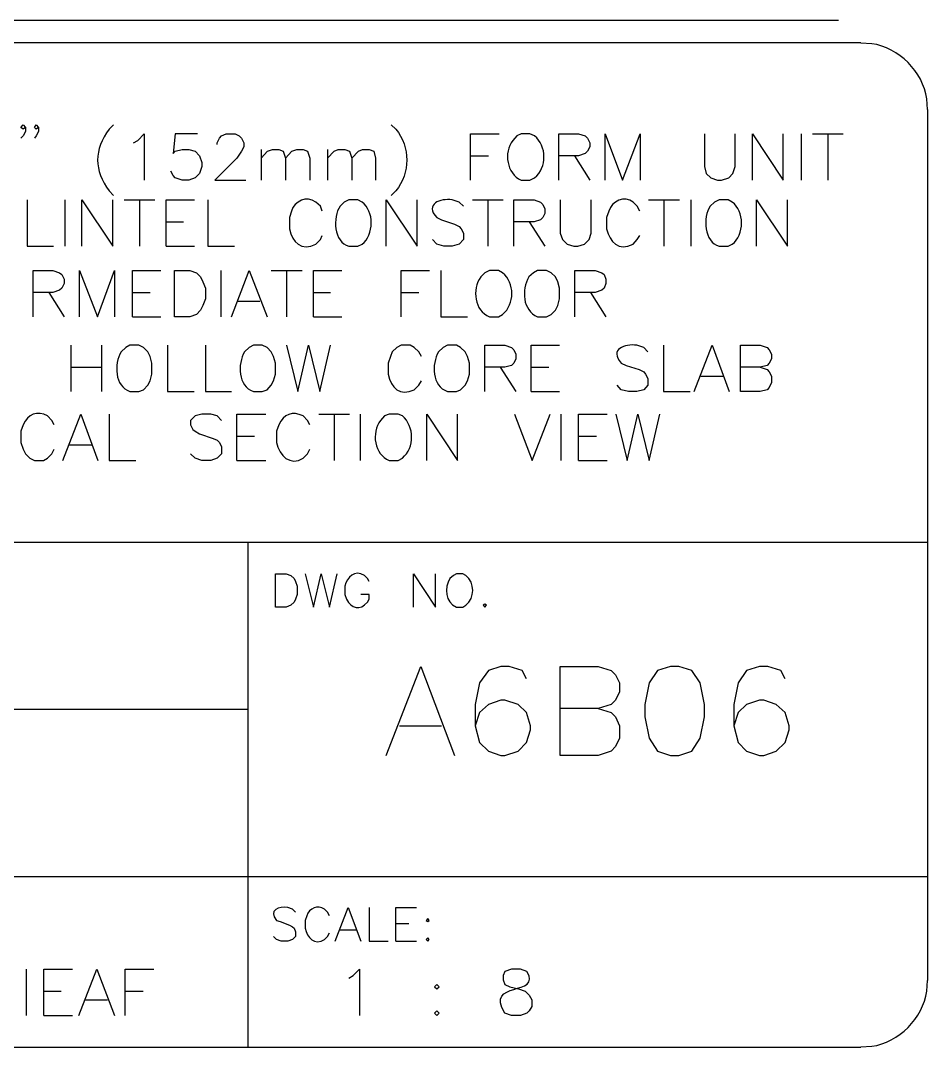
# Model space of a CAD drawing. Header units: millimetres. Extents: x 14 to 201, y 16 to 268.
# Drawn here: x 168.94 to 201.3, y 15.62 to 52.24 of the extents above; entities that cross this region are included whole.
import ezdxf

# ---------------------------------------------------------------- set-up
doc = ezdxf.new("R2010")
doc.units = ezdxf.units.MM
doc.layers.get('0').update_dxf_attribs({"linetype": 'CONTINUOUS'})

msp = doc.modelspace()

# ---------------------------------------------------------------- linework, layer by layer
at = {"color": 0}
for p, q in [((198.121, 52.2386), (17.0174, 52.2386)), ((155.195, 51.4558), (198.924, 51.4558)), ((199.306, 51.4131), (198.924, 51.4354)), ((201.296, 49.0636), (201.273, 49.4453)), ((201.296, 49.0636), (201.296, 18.0123)), ((168.953, 48.4297), (169.037, 48.514)), ((169.037, 48.3665), (168.953, 48.4297)), ((169.037, 48.514), (169.121, 48.4297)), ((169.121, 48.4297), (169.037, 48.3665)), ((169.121, 48.4297), (169.121, 48.2808)), ((169.44, 48.4297), (169.503, 48.514)), ((169.503, 48.3665), (169.44, 48.4297)), ((169.503, 48.514), (169.587, 48.4297)), ((169.587, 48.4297), (169.503, 48.3665)), ((169.587, 48.4297), (169.587, 48.2808)), ((172.255, 48.514), (172.106, 48.3665)), ((182.16, 48.514), (182.33, 48.3665)), ((169.037, 48.1334), (168.953, 48.048)), ((169.121, 48.2808), (169.037, 48.1334)), ((169.503, 48.1334), (169.44, 48.048)), ((169.587, 48.2808), (169.503, 48.1334)), ((173.121, 47.964), (173.354, 48.1969)), ((173.354, 48.1969), (173.354, 46.5459)), ((174.456, 48.1969), (174.392, 47.4984)), ((175.26, 48.1969), (174.456, 48.1969)), ((175.959, 47.8786), (176.043, 48.048)), ((176.043, 48.048), (176.106, 48.1334)), ((176.106, 48.1334), (176.276, 48.1969)), ((176.276, 48.1969), (176.593, 48.1969)), ((176.593, 48.1969), (176.742, 48.1334)), ((176.742, 48.1334), (176.826, 48.048)), ((176.826, 48.048), (176.911, 47.8786)), ((184.996, 46.5459), (184.996, 48.1969)), ((184.996, 48.1969), (186.013, 48.1969)), ((186.647, 48.1334), (186.499, 47.964)), ((186.796, 48.1969), (186.647, 48.1334)), ((187.113, 48.1969), (186.796, 48.1969)), ((187.282, 48.1334), (187.113, 48.1969)), ((188.151, 46.5459), (188.151, 48.1969)), ((188.151, 48.1969), (188.849, 48.1969)), ((188.849, 48.1969), (189.082, 48.1334)), ((189.082, 48.1334), (189.166, 48.048)), ((189.166, 48.048), (189.252, 47.8786)), ((189.802, 46.5459), (189.802, 48.1969)), ((189.802, 48.1969), (190.416, 46.5459)), ((190.416, 46.5459), (191.05, 48.1969)), ((191.05, 48.1969), (191.05, 46.5459)), ((193.336, 48.1969), (193.336, 47.0323)), ((194.437, 47.0323), (194.437, 48.1969)), ((195.05, 46.5459), (195.05, 48.1969)), ((195.05, 48.1969), (196.152, 46.5459)), ((196.152, 46.5459), (196.152, 48.1969)), ((196.787, 48.1969), (196.787, 46.5459)), ((197.189, 48.1969), (198.289, 48.1969)), ((197.739, 48.1969), (197.739, 46.5459)), ((172.974, 47.8786), (173.121, 47.964)), ((174.456, 47.5823), (174.709, 47.6458)), ((174.709, 47.6458), (174.942, 47.6458)), ((174.942, 47.6458), (175.175, 47.5823)), ((175.959, 47.8151), (175.959, 47.8786)), ((176.911, 47.7312), (176.826, 47.5823)), ((176.911, 47.8786), (176.911, 47.7312)), ((177.524, 47.6458), (177.524, 46.5459)), ((177.757, 47.5823), (177.927, 47.6458)), ((177.927, 47.6458), (178.16, 47.6458)), ((178.16, 47.6458), (178.308, 47.5823)), ((178.625, 47.5823), (178.795, 47.6458)), ((178.795, 47.6458), (179.028, 47.6458)), ((179.028, 47.6458), (179.175, 47.5823)), ((179.896, 47.6458), (179.896, 46.5459)), ((180.129, 47.5823), (180.276, 47.6458)), ((180.276, 47.6458), (180.509, 47.6458)), ((180.509, 47.6458), (180.679, 47.5823)), ((180.996, 47.5823), (181.144, 47.6458)), ((181.144, 47.6458), (181.378, 47.6458)), ((181.378, 47.6458), (181.547, 47.5823)), ((189.252, 47.7312), (189.166, 47.5823)), ((189.252, 47.8786), (189.252, 47.7312)), ((174.392, 47.4984), (174.456, 47.5823)), ((175.175, 47.5823), (175.324, 47.4126)), ((175.324, 47.4126), (175.408, 47.1798)), ((176.658, 47.3287), (175.873, 46.5459)), ((176.826, 47.5823), (176.658, 47.3287)), ((177.524, 47.3287), (177.757, 47.5823)), ((178.308, 47.5823), (178.393, 47.3287)), ((178.393, 47.3287), (178.625, 47.5823)), ((178.393, 47.3287), (178.393, 46.5459)), ((179.175, 47.5823), (179.261, 47.3287)), ((179.261, 47.3287), (179.261, 46.5459)), ((179.896, 47.3287), (180.129, 47.5823)), ((180.679, 47.5823), (180.763, 47.3287)), ((180.763, 47.3287), (180.996, 47.5823)), ((180.763, 47.3287), (180.763, 46.5459)), ((181.547, 47.5823), (181.61, 47.3287)), ((181.61, 47.3287), (181.61, 46.5459)), ((184.996, 47.4126), (185.631, 47.4126)), ((188.849, 47.4126), (188.151, 47.4126)), ((188.7, 47.4126), (189.252, 46.5459)), ((189.082, 47.4984), (188.849, 47.4126)), ((189.166, 47.5823), (189.082, 47.4984)), ((175.408, 47.0323), (175.324, 46.779)), ((175.408, 47.1798), (175.408, 47.0323)), ((193.336, 47.0323), (193.399, 46.779)), ((194.353, 46.779), (194.437, 47.0323)), ((174.392, 46.7155), (174.308, 46.863)), ((174.456, 46.6302), (174.392, 46.7155)), ((174.709, 46.5459), (174.456, 46.6302)), ((174.942, 46.5459), (174.709, 46.5459)), ((175.175, 46.6302), (174.942, 46.5459)), ((175.324, 46.779), (175.175, 46.6302)), ((175.873, 46.5459), (176.975, 46.5459)), ((186.796, 46.5459), (187.113, 46.5459)), ((187.113, 46.5459), (187.282, 46.6302)), ((193.399, 46.779), (193.569, 46.6302)), ((193.569, 46.6302), (193.802, 46.5459)), ((193.802, 46.5459), (193.951, 46.5459)), ((193.951, 46.5459), (194.204, 46.6302)), ((194.204, 46.6302), (194.353, 46.779)), ((172.106, 46.1641), (172.255, 45.9948)), ((182.33, 46.1641), (182.16, 45.9948)), ((169.184, 45.8474), (169.184, 44.1964)), ((170.518, 45.8474), (170.518, 44.1964)), ((171.133, 44.1964), (171.133, 45.8474)), ((171.133, 45.8474), (172.233, 44.1964)), ((172.233, 44.1964), (172.233, 45.8474)), ((172.635, 45.8474), (173.736, 45.8474)), ((173.186, 45.8474), (173.186, 44.1964)), ((174.139, 44.1964), (174.139, 45.8474)), ((174.139, 45.8474), (175.154, 45.8474)), ((175.62, 45.8474), (175.62, 44.1964)), ((180.658, 45.8474), (180.489, 45.762)), ((180.975, 45.8474), (180.658, 45.8474)), ((181.124, 45.762), (180.975, 45.8474)), ((181.991, 44.1964), (181.991, 45.8474)), ((181.991, 45.8474), (183.092, 44.1964)), ((183.092, 44.1964), (183.092, 45.8474)), ((184.595, 45.762), (184.34, 45.8474)), ((185.061, 45.8474), (186.16, 45.8474)), ((185.611, 45.8474), (185.611, 44.1964)), ((186.542, 44.1964), (186.542, 45.8474)), ((186.542, 45.8474), (187.262, 45.8474)), ((187.262, 45.8474), (187.494, 45.762)), ((188.193, 45.8474), (188.193, 44.6624)), ((189.294, 44.6624), (189.294, 45.8474)), ((191.346, 45.8474), (192.447, 45.8474)), ((191.897, 45.8474), (191.897, 44.1964)), ((192.849, 45.8474), (192.849, 44.1964)), ((193.865, 45.8474), (193.696, 45.762)), ((194.183, 45.8474), (193.865, 45.8474)), ((194.331, 45.762), (194.183, 45.8474)), ((195.199, 44.1964), (195.199, 45.8474)), ((195.199, 45.8474), (196.3, 44.1964)), ((196.3, 44.1964), (196.3, 45.8474)), ((178.605, 45.4448), (178.542, 45.212)), ((179.641, 45.6145), (179.471, 45.762)), ((179.704, 45.4448), (179.641, 45.6145)), ((180.489, 45.762), (180.34, 45.6145)), ((184.743, 45.6145), (184.595, 45.762)), ((187.494, 45.762), (187.579, 45.6777)), ((187.579, 45.6777), (187.642, 45.5291)), ((187.642, 45.5291), (187.642, 45.3595)), ((189.928, 45.4448), (189.844, 45.212)), ((190.945, 45.6145), (190.796, 45.762)), ((191.029, 45.4448), (190.945, 45.6145)), ((193.696, 45.762), (193.548, 45.6145)), ((174.139, 45.0631), (174.752, 45.0631)), ((178.542, 45.212), (178.542, 44.8098)), ((183.79, 45.212), (183.96, 45.128)), ((183.96, 45.128), (184.426, 44.9792)), ((187.262, 45.0631), (186.542, 45.0631)), ((187.092, 45.0631), (187.642, 44.1964)), ((187.494, 45.128), (187.262, 45.0631)), ((187.579, 45.212), (187.494, 45.128)), ((187.642, 45.3595), (187.579, 45.212)), ((189.844, 45.212), (189.844, 44.8098)), ((184.426, 44.9792), (184.595, 44.8952)), ((184.595, 44.8952), (184.658, 44.8098)), ((184.658, 44.8098), (184.743, 44.6624)), ((179.471, 44.2599), (179.641, 44.4292)), ((179.641, 44.4292), (179.704, 44.5766)), ((183.79, 44.2599), (183.642, 44.4292)), ((184.743, 44.4292), (184.595, 44.2599)), ((184.743, 44.6624), (184.743, 44.4292)), ((188.193, 44.6624), (188.277, 44.4292)), ((188.277, 44.4292), (188.447, 44.2599)), ((189.061, 44.2599), (189.229, 44.4292)), ((189.229, 44.4292), (189.294, 44.6624)), ((190.796, 44.2599), (190.945, 44.4292)), ((190.945, 44.4292), (191.029, 44.5766)), ((169.184, 44.1964), (170.116, 44.1964)), ((174.139, 44.1964), (175.154, 44.1964)), ((175.62, 44.1964), (176.572, 44.1964)), ((180.658, 44.1964), (180.975, 44.1964)), ((180.975, 44.1964), (181.124, 44.2599)), ((184.044, 44.1964), (183.79, 44.2599)), ((184.34, 44.1964), (184.044, 44.1964)), ((184.595, 44.2599), (184.34, 44.1964)), ((188.447, 44.2599), (188.68, 44.1964)), ((188.68, 44.1964), (188.829, 44.1964)), ((188.829, 44.1964), (189.061, 44.2599)), ((193.865, 44.1964), (194.183, 44.1964)), ((194.183, 44.1964), (194.331, 44.2599)), ((169.397, 41.6775), (169.397, 43.3282)), ((169.397, 43.3282), (170.095, 43.3282)), ((170.095, 43.3282), (170.328, 43.2428)), ((170.328, 43.2428), (170.412, 43.1793)), ((171.047, 41.6775), (171.047, 43.3282)), ((171.047, 43.3282), (171.683, 41.6775)), ((171.683, 41.6775), (172.296, 43.3282)), ((172.296, 43.3282), (172.296, 41.6775)), ((172.931, 41.6775), (172.931, 43.3282)), ((172.931, 43.3282), (173.948, 43.3282)), ((174.435, 41.6775), (174.435, 43.3282)), ((174.435, 43.3282), (174.985, 43.3282)), ((174.985, 43.3282), (175.218, 43.2428)), ((175.218, 43.2428), (175.367, 43.0953)), ((176.086, 43.3282), (176.086, 41.6775)), ((176.466, 41.6775), (177.101, 43.3282)), ((177.101, 43.3282), (177.737, 41.6775)), ((177.884, 43.3282), (178.985, 43.3282)), ((178.435, 43.3282), (178.435, 41.6775)), ((179.388, 41.6775), (179.388, 43.3282)), ((179.388, 43.3282), (180.403, 43.3282)), ((182.52, 41.6775), (182.52, 43.3282)), ((182.52, 43.3282), (183.537, 43.3282)), ((183.938, 43.3282), (183.938, 41.6775)), ((185.505, 43.2428), (185.357, 43.0953)), ((185.674, 43.3282), (185.505, 43.2428)), ((185.991, 43.3282), (185.674, 43.3282)), ((186.14, 43.2428), (185.991, 43.3282)), ((187.241, 43.2428), (187.071, 43.0953)), ((187.388, 43.3282), (187.241, 43.2428)), ((187.707, 43.3282), (187.388, 43.3282)), ((187.875, 43.2428), (187.707, 43.3282)), ((188.023, 43.0953), (187.875, 43.2428)), ((188.722, 41.6775), (188.722, 43.3282)), ((188.722, 43.3282), (189.442, 43.3282)), ((189.442, 43.3282), (189.674, 43.2428)), ((189.674, 43.2428), (189.758, 43.1793)), ((170.412, 43.1793), (170.498, 43.0114)), ((170.498, 42.8625), (170.412, 42.6932)), ((170.498, 43.0114), (170.498, 42.8625)), ((175.367, 43.0953), (175.45, 42.926)), ((175.45, 42.926), (175.536, 42.6932)), ((188.108, 42.926), (188.023, 43.0953)), ((188.171, 42.6932), (188.108, 42.926)), ((189.758, 43.1793), (189.823, 43.0114)), ((189.823, 42.8625), (189.758, 42.6932)), ((189.823, 43.0114), (189.823, 42.8625)), ((170.095, 42.5457), (169.397, 42.5457)), ((169.946, 42.5457), (170.498, 41.6775)), ((170.328, 42.6297), (170.095, 42.5457)), ((170.412, 42.6932), (170.328, 42.6297)), ((172.931, 42.5457), (173.567, 42.5457)), ((175.536, 42.6932), (175.536, 42.3125)), ((179.388, 42.5457), (180.001, 42.5457)), ((182.52, 42.5457), (183.155, 42.5457)), ((188.171, 42.3125), (188.171, 42.6932)), ((189.442, 42.5457), (188.722, 42.5457)), ((189.272, 42.5457), (189.823, 41.6775)), ((189.674, 42.6297), (189.442, 42.5457)), ((189.758, 42.6932), (189.674, 42.6297)), ((175.536, 42.3125), (175.45, 42.0797)), ((176.699, 42.2271), (177.483, 42.2271)), ((188.108, 42.0797), (188.171, 42.3125)), ((175.218, 41.7615), (174.985, 41.6775)), ((175.367, 41.9104), (175.218, 41.7615)), ((175.45, 42.0797), (175.367, 41.9104)), ((185.991, 41.6775), (186.14, 41.7615)), ((187.707, 41.6775), (187.875, 41.7615)), ((187.875, 41.7615), (188.023, 41.9104)), ((188.023, 41.9104), (188.108, 42.0797)), ((172.931, 41.6775), (173.948, 41.6775)), ((174.985, 41.6775), (174.435, 41.6775)), ((179.388, 41.6775), (180.403, 41.6775)), ((183.938, 41.6775), (184.892, 41.6775)), ((185.674, 41.6775), (185.991, 41.6775)), ((187.388, 41.6775), (187.707, 41.6775)), ((170.731, 40.6619), (170.731, 39.0095)), ((171.832, 40.6619), (171.832, 39.0095)), ((172.847, 40.6619), (172.698, 40.5765)), ((173.164, 40.6619), (172.847, 40.6619)), ((173.334, 40.5765), (173.164, 40.6619)), ((174.18, 40.6619), (174.18, 39.0095)), ((175.536, 40.6619), (175.536, 39.0095)), ((177.25, 40.6619), (177.101, 40.5765)), ((177.567, 40.6619), (177.25, 40.6619)), ((177.737, 40.5765), (177.567, 40.6619)), ((178.435, 40.6619), (178.838, 39.0095)), ((178.838, 39.0095), (179.218, 40.6619)), ((179.218, 40.6619), (179.62, 39.0095)), ((179.62, 39.0095), (180.001, 40.6619)), ((182.52, 40.6619), (182.372, 40.5765)), ((182.838, 40.6619), (182.52, 40.6619)), ((182.985, 40.5765), (182.838, 40.6619)), ((184.171, 40.6619), (184.023, 40.5765)), ((184.489, 40.6619), (184.171, 40.6619)), ((184.636, 40.5765), (184.489, 40.6619)), ((185.505, 39.0095), (185.505, 40.6619)), ((185.505, 40.6619), (186.224, 40.6619)), ((186.224, 40.6619), (186.457, 40.5765)), ((187.156, 39.0095), (187.156, 40.6619)), ((187.156, 40.6619), (188.171, 40.6619)), ((191.178, 40.5765), (190.923, 40.6619)), ((191.875, 40.6619), (191.875, 39.0095)), ((192.977, 39.0095), (193.612, 40.6619)), ((193.612, 40.6619), (194.225, 39.0095)), ((194.627, 39.0095), (194.627, 40.6619)), ((194.627, 40.6619), (195.326, 40.6619)), ((195.326, 40.6619), (195.579, 40.5765)), ((172.698, 40.5765), (172.529, 40.429)), ((173.483, 40.429), (173.334, 40.5765)), ((173.567, 40.2594), (173.483, 40.429)), ((177.101, 40.5765), (176.932, 40.429)), ((177.884, 40.429), (177.737, 40.5765)), ((177.969, 40.2594), (177.884, 40.429)), ((182.203, 40.429), (182.14, 40.2594)), ((182.372, 40.5765), (182.203, 40.429)), ((183.155, 40.429), (182.985, 40.5765)), ((183.241, 40.2594), (183.155, 40.429)), ((184.023, 40.5765), (183.854, 40.429)), ((184.806, 40.429), (184.636, 40.5765)), ((184.892, 40.2594), (184.806, 40.429)), ((186.457, 40.5765), (186.542, 40.4922)), ((186.542, 40.4922), (186.606, 40.3433)), ((186.606, 40.3433), (186.606, 40.174)), ((191.326, 40.429), (191.178, 40.5765)), ((195.579, 40.5765), (195.644, 40.4922)), ((195.644, 40.4922), (195.728, 40.3433)), ((195.728, 40.3433), (195.728, 40.174)), ((173.63, 40.0265), (173.567, 40.2594)), ((173.63, 39.624), (173.63, 40.0265)), ((178.033, 40.0265), (177.969, 40.2594)), ((178.033, 39.624), (178.033, 40.0265)), ((182.14, 40.2594), (182.054, 40.0265)), ((182.054, 40.0265), (182.054, 39.624)), ((184.955, 40.0265), (184.892, 40.2594)), ((184.955, 39.624), (184.955, 40.0265)), ((186.457, 39.9411), (186.224, 39.8776)), ((186.542, 40.0265), (186.457, 39.9411)), ((186.606, 40.174), (186.542, 40.0265)), ((190.373, 40.0265), (190.543, 39.9411)), ((190.543, 39.9411), (191.008, 39.7937)), ((195.579, 39.9411), (195.326, 39.8776)), ((195.644, 40.0265), (195.579, 39.9411)), ((195.728, 40.174), (195.644, 40.0265)), ((170.731, 39.8776), (171.832, 39.8776)), ((173.567, 39.3912), (173.63, 39.624)), ((177.969, 39.3912), (178.033, 39.624)), ((184.892, 39.3912), (184.955, 39.624)), ((186.224, 39.8776), (185.505, 39.8776)), ((186.054, 39.8776), (186.606, 39.0095)), ((187.156, 39.8776), (187.791, 39.8776)), ((191.008, 39.7937), (191.178, 39.7083)), ((191.178, 39.7083), (191.242, 39.624)), ((191.242, 39.624), (191.326, 39.4751)), ((193.209, 39.5609), (193.992, 39.5609)), ((195.326, 39.8776), (194.627, 39.8776)), ((195.326, 39.8776), (195.579, 39.7937)), ((195.579, 39.7937), (195.644, 39.7083)), ((195.644, 39.7083), (195.728, 39.5609)), ((195.728, 39.5609), (195.728, 39.3277)), ((173.334, 39.0744), (173.483, 39.2423)), ((173.483, 39.2423), (173.567, 39.3912)), ((177.737, 39.0744), (177.884, 39.2423)), ((177.884, 39.2423), (177.969, 39.3912)), ((182.985, 39.0744), (183.155, 39.2423)), ((183.155, 39.2423), (183.241, 39.3912)), ((184.636, 39.0744), (184.806, 39.2423)), ((184.806, 39.2423), (184.892, 39.3912)), ((190.373, 39.0744), (190.224, 39.2423)), ((191.326, 39.2423), (191.178, 39.0744)), ((191.326, 39.4751), (191.326, 39.2423)), ((195.728, 39.3277), (195.644, 39.1583)), ((172.847, 39.0095), (173.164, 39.0095)), ((173.164, 39.0095), (173.334, 39.0744)), ((174.18, 39.0095), (175.133, 39.0095)), ((175.536, 39.0095), (176.466, 39.0095)), ((177.25, 39.0095), (177.567, 39.0095)), ((177.567, 39.0095), (177.737, 39.0744)), ((184.171, 39.0095), (184.489, 39.0095)), ((184.489, 39.0095), (184.636, 39.0744)), ((187.156, 39.0095), (188.171, 39.0095)), ((190.627, 39.0095), (190.373, 39.0744)), ((190.923, 39.0095), (190.627, 39.0095)), ((191.178, 39.0744), (190.923, 39.0095)), ((191.875, 39.0095), (192.829, 39.0095)), ((195.326, 39.0095), (194.627, 39.0095)), ((195.579, 39.0744), (195.326, 39.0095)), ((195.644, 39.1583), (195.579, 39.0744)), ((170.053, 37.9734), (169.905, 38.1427)), ((170.455, 36.5552), (171.09, 38.2062)), ((171.09, 38.2062), (171.704, 36.5552)), ((172.106, 38.2062), (172.106, 36.5552)), ((175.175, 38.1427), (175.007, 37.9734)), ((175.408, 38.2062), (175.175, 38.1427)), ((175.726, 38.2062), (175.408, 38.2062)), ((175.959, 38.1427), (175.726, 38.2062)), ((176.106, 37.9734), (175.959, 38.1427)), ((176.658, 36.5552), (176.658, 38.2062)), ((176.658, 38.2062), (177.694, 38.2062)), ((179.175, 37.9734), (179.028, 38.1427)), ((179.578, 38.2062), (180.679, 38.2062)), ((180.129, 38.2062), (180.129, 36.5552)), ((181.059, 38.2062), (181.059, 36.5552)), ((181.927, 38.1427), (181.78, 37.9734)), ((182.097, 38.2062), (181.927, 38.1427)), ((182.415, 38.2062), (182.097, 38.2062)), ((182.563, 38.1427), (182.415, 38.2062)), ((183.431, 36.5552), (183.431, 38.2062)), ((183.431, 38.2062), (184.532, 36.5552)), ((184.532, 36.5552), (184.532, 38.2062)), ((186.563, 38.2062), (187.198, 36.5552)), ((187.198, 36.5552), (187.833, 38.2062)), ((188.214, 38.2062), (188.214, 36.5552)), ((188.849, 36.5552), (188.849, 38.2062)), ((188.849, 38.2062), (189.865, 38.2062)), ((190.183, 38.2062), (190.584, 36.5552)), ((190.584, 36.5552), (190.966, 38.2062)), ((190.966, 38.2062), (191.368, 36.5552)), ((191.368, 36.5552), (191.748, 38.2062)), ((169.037, 37.8245), (168.953, 37.5916)), ((170.138, 37.8245), (170.053, 37.9734)), ((175.007, 37.9734), (175.007, 37.8245)), ((175.007, 37.8245), (175.091, 37.6548)), ((178.16, 37.8245), (178.076, 37.5916)), ((179.261, 37.8245), (179.175, 37.9734)), ((168.953, 37.5916), (168.953, 37.1905)), ((175.091, 37.6548), (175.175, 37.5916)), ((175.175, 37.5916), (175.324, 37.5073)), ((175.324, 37.5073), (175.81, 37.338)), ((176.658, 37.422), (177.292, 37.422)), ((178.076, 37.5916), (178.076, 37.1905)), ((188.849, 37.422), (189.484, 37.422)), ((168.953, 37.1905), (169.037, 36.9577)), ((170.688, 37.1052), (171.471, 37.1052)), ((175.81, 37.338), (175.959, 37.2745)), ((175.959, 37.2745), (176.043, 37.1905)), ((176.043, 37.1905), (176.106, 37.0417)), ((176.106, 37.0417), (176.106, 36.788)), ((169.037, 36.9577), (169.121, 36.788)), ((169.121, 36.788), (169.27, 36.6391)), ((169.27, 36.6391), (169.44, 36.5552)), ((169.756, 36.5552), (169.905, 36.6391)), ((169.905, 36.6391), (170.053, 36.788)), ((170.053, 36.788), (170.138, 36.9577)), ((175.175, 36.6391), (175.007, 36.788)), ((175.408, 36.5552), (175.175, 36.6391)), ((175.959, 36.6391), (175.726, 36.5552)), ((176.106, 36.788), (175.959, 36.6391)), ((179.028, 36.6391), (179.175, 36.788)), ((179.175, 36.788), (179.261, 36.9577)), ((182.415, 36.5552), (182.563, 36.6391)), ((169.44, 36.5552), (169.756, 36.5552)), ((172.106, 36.5552), (173.058, 36.5552)), ((175.726, 36.5552), (175.408, 36.5552)), ((176.658, 36.5552), (177.694, 36.5552)), ((182.097, 36.5552), (182.415, 36.5552)), ((188.849, 36.5552), (189.865, 36.5552)), ((152.823, 33.6338), (201.296, 33.6338)), ((177.058, 21.7165), (177.058, 33.6338)), ((178.033, 31.3269), (178.033, 32.5121)), ((178.033, 32.5121), (178.413, 32.5121)), ((178.413, 32.5121), (178.583, 32.4487)), ((178.583, 32.4487), (178.709, 32.3426)), ((178.709, 32.3426), (178.752, 32.2364)), ((178.752, 32.2364), (178.816, 32.0669)), ((179.091, 32.5121), (179.388, 31.3269)), ((179.388, 31.3269), (179.663, 32.5121)), ((179.663, 32.5121), (179.959, 31.3269)), ((179.959, 31.3269), (180.233, 32.5121)), ((181.314, 32.3426), (181.208, 32.4487)), ((181.378, 32.2364), (181.314, 32.3426)), ((182.965, 31.3269), (182.965, 32.5121)), ((182.965, 32.5121), (183.747, 31.3269)), ((183.747, 31.3269), (183.747, 32.5121)), ((184.383, 32.4487), (184.256, 32.3426)), ((184.489, 32.5121), (184.383, 32.4487)), ((184.722, 32.5121), (184.489, 32.5121)), ((184.828, 32.4487), (184.722, 32.5121)), ((178.816, 32.0669), (178.816, 31.7707)), ((180.509, 32.0669), (180.509, 31.7707)), ((178.709, 31.4965), (178.583, 31.3903)), ((178.752, 31.6012), (178.709, 31.4965)), ((178.816, 31.7707), (178.752, 31.6012)), ((180.509, 31.7707), (180.572, 31.6012)), ((181.378, 31.7707), (181.081, 31.7707)), ((181.314, 31.4965), (181.378, 31.6012)), ((181.378, 31.6012), (181.378, 31.7707)), ((178.413, 31.3269), (178.033, 31.3269)), ((178.583, 31.3903), (178.413, 31.3269)), ((184.489, 31.3269), (184.722, 31.3269)), ((184.722, 31.3269), (184.828, 31.3903)), ((185.505, 31.4331), (185.441, 31.3903)), ((185.441, 31.3903), (185.505, 31.3269)), ((185.568, 31.3903), (185.505, 31.4331)), ((185.505, 31.3269), (185.568, 31.3903)), ((181.991, 26.0353), (183.218, 29.2103)), ((183.218, 29.2103), (184.426, 26.0353)), ((185.631, 29.0614), (185.315, 28.6177)), ((186.077, 29.2103), (185.631, 29.0614)), ((186.373, 29.2103), (186.077, 29.2103)), ((186.839, 29.0614), (186.373, 29.2103)), ((186.986, 28.7652), (186.839, 29.0614)), ((188.193, 26.0353), (188.193, 29.2103)), ((188.193, 29.2103), (189.548, 29.2103)), ((189.548, 29.2103), (190.014, 29.0614)), ((190.014, 29.0614), (190.161, 28.914)), ((191.665, 29.0614), (191.368, 28.6177)), ((192.13, 29.2103), (191.665, 29.0614)), ((192.427, 29.2103), (192.13, 29.2103)), ((192.892, 29.0614), (192.427, 29.2103)), ((193.189, 28.6177), (192.892, 29.0614)), ((194.84, 29.0614), (194.543, 28.6177)), ((195.305, 29.2103), (194.84, 29.0614)), ((195.602, 29.2103), (195.305, 29.2103)), ((196.067, 29.0614), (195.602, 29.2103)), ((196.215, 28.7652), (196.067, 29.0614)), ((185.315, 28.6177), (185.166, 27.8557)), ((190.161, 28.914), (190.31, 28.6177)), ((190.31, 28.6177), (190.31, 28.2994)), ((191.368, 28.6177), (191.219, 27.8557)), ((193.336, 27.8557), (193.189, 28.6177)), ((194.543, 28.6177), (194.394, 27.8557)), ((190.31, 28.2994), (190.161, 28.0031)), ((185.166, 27.8557), (185.166, 27.0936)), ((185.631, 27.8557), (185.315, 27.5594)), ((186.077, 28.0031), (185.631, 27.8557)), ((186.224, 28.0031), (186.077, 28.0031)), ((186.69, 27.8557), (186.224, 28.0031)), ((186.986, 27.5594), (186.69, 27.8557)), ((190.014, 27.8557), (189.548, 27.7068)), ((190.161, 28.0031), (190.014, 27.8557)), ((191.219, 27.8557), (191.219, 27.4106)), ((193.336, 27.4106), (193.336, 27.8557)), ((194.394, 27.8557), (194.394, 27.0936)), ((194.84, 27.8557), (194.543, 27.5594)), ((195.305, 28.0031), (194.84, 27.8557)), ((195.453, 28.0031), (195.305, 28.0031)), ((195.898, 27.8557), (195.453, 28.0031)), ((196.215, 27.5594), (195.898, 27.8557)), ((152.823, 27.6862), (177.058, 27.6862)), ((185.315, 27.5594), (185.166, 27.0936)), ((187.135, 27.0936), (186.986, 27.5594)), ((189.548, 27.7068), (188.193, 27.7068)), ((189.548, 27.7068), (190.014, 27.5594)), ((190.014, 27.5594), (190.161, 27.4106)), ((194.543, 27.5594), (194.394, 27.0936)), ((196.364, 27.0936), (196.215, 27.5594)), ((190.161, 27.4106), (190.31, 27.0936)), ((191.219, 27.4106), (191.368, 26.6485)), ((193.189, 26.6485), (193.336, 27.4106)), ((182.456, 27.0936), (183.96, 27.0936)), ((185.166, 27.0936), (185.315, 26.5011)), ((186.986, 26.5011), (187.135, 26.9448)), ((187.135, 26.9448), (187.135, 27.0936)), ((190.31, 27.0936), (190.31, 26.6485)), ((194.394, 27.0936), (194.543, 26.5011)), ((196.215, 26.5011), (196.364, 26.9448)), ((196.364, 26.9448), (196.364, 27.0936)), ((185.315, 26.5011), (185.631, 26.1827)), ((186.69, 26.1827), (186.986, 26.5011)), ((190.31, 26.6485), (190.161, 26.3522)), ((191.368, 26.6485), (191.665, 26.1827)), ((192.892, 26.1827), (193.189, 26.6485)), ((194.543, 26.5011), (194.84, 26.1827)), ((195.898, 26.1827), (196.215, 26.5011)), ((185.631, 26.1827), (186.077, 26.0353)), ((186.077, 26.0353), (186.224, 26.0353)), ((186.224, 26.0353), (186.69, 26.1827)), ((189.548, 26.0353), (188.193, 26.0353)), ((190.014, 26.1827), (189.548, 26.0353)), ((190.161, 26.3522), (190.014, 26.1827)), ((191.665, 26.1827), (192.13, 26.0353)), ((192.13, 26.0353), (192.427, 26.0353)), ((192.427, 26.0353), (192.892, 26.1827)), ((194.84, 26.1827), (195.305, 26.0353)), ((195.305, 26.0353), (195.453, 26.0353)), ((195.453, 26.0353), (195.898, 26.1827)), ((152.823, 21.7165), (201.296, 21.7165)), ((177.058, 15.6215), (177.058, 21.7165)), ((178.646, 20.5534), (178.478, 20.6168)), ((178.752, 20.4473), (178.646, 20.5534)), ((179.896, 20.4473), (179.79, 20.5534)), ((180.17, 19.4097), (180.636, 20.6168)), ((180.636, 20.6168), (181.081, 19.4097)), ((181.378, 20.6168), (181.378, 19.4097)), ((182.33, 19.4097), (182.33, 20.6168)), ((182.33, 20.6168), (183.071, 20.6168)), ((178.076, 20.1511), (178.203, 20.1083)), ((179.155, 20.3206), (179.091, 20.1511)), ((179.091, 20.1511), (179.091, 19.8754)), ((179.959, 20.3206), (179.896, 20.4473)), ((183.472, 20.2144), (183.408, 20.1511)), ((183.408, 20.1511), (183.472, 20.1083)), ((183.515, 20.1511), (183.472, 20.2144)), ((183.472, 20.1083), (183.515, 20.1511)), ((178.203, 20.1083), (178.542, 19.9815)), ((178.542, 19.9815), (178.646, 19.9182)), ((178.646, 19.9182), (178.709, 19.8754)), ((178.709, 19.8754), (178.752, 19.7487)), ((180.34, 19.8121), (180.912, 19.8121)), ((182.33, 20.0449), (182.795, 20.0449)), ((178.076, 19.4731), (177.969, 19.5792)), ((178.245, 19.4097), (178.076, 19.4731)), ((178.478, 19.4097), (178.245, 19.4097)), ((178.646, 19.4731), (178.478, 19.4097)), ((178.752, 19.5792), (178.646, 19.4731)), ((178.752, 19.7487), (178.752, 19.5792)), ((179.79, 19.4731), (179.896, 19.5792)), ((179.896, 19.5792), (179.959, 19.706)), ((181.378, 19.4097), (182.054, 19.4097)), ((182.33, 19.4097), (183.071, 19.4097)), ((183.472, 19.5364), (183.408, 19.4731)), ((183.408, 19.4731), (183.472, 19.4097)), ((183.515, 19.4731), (183.472, 19.5364)), ((183.472, 19.4097), (183.515, 19.4731)), ((169.143, 18.4147), (169.143, 16.7638)), ((169.779, 16.7638), (169.779, 18.4147)), ((169.779, 18.4147), (170.794, 18.4147)), ((171.027, 16.7638), (171.662, 18.4147)), ((171.662, 18.4147), (172.296, 16.7638)), ((172.678, 16.7638), (172.678, 18.4147)), ((172.678, 18.4147), (173.693, 18.4147)), ((180.806, 18.1818), (181.038, 18.4147)), ((181.038, 18.4147), (181.038, 16.7638)), ((186.224, 18.3307), (186.16, 18.1818)), ((186.457, 18.4147), (186.224, 18.3307)), ((186.775, 18.4147), (186.457, 18.4147)), ((187.008, 18.3307), (186.775, 18.4147)), ((180.658, 18.0978), (180.806, 18.1818)), ((186.16, 18.1818), (186.16, 18.0344)), ((186.16, 18.0344), (186.224, 17.8649)), ((201.273, 17.632), (201.296, 18.0123)), ((169.779, 17.632), (170.392, 17.632)), ((172.678, 17.632), (173.313, 17.632)), ((183.79, 17.8649), (183.705, 17.7794)), ((183.705, 17.7794), (183.79, 17.7161)), ((183.874, 17.7794), (183.79, 17.8649)), ((183.79, 17.7161), (183.874, 17.7794)), ((186.224, 17.8649), (186.393, 17.7794)), ((186.393, 17.7794), (186.712, 17.7161)), ((186.712, 17.7161), (186.945, 17.632)), ((186.945, 17.632), (187.092, 17.4832)), ((171.26, 17.315), (172.043, 17.315)), ((187.092, 17.4832), (187.178, 17.315)), ((187.178, 17.315), (187.178, 17.0822)), ((183.79, 16.9333), (183.705, 16.8493)), ((183.705, 16.8493), (183.79, 16.7638)), ((183.874, 16.8493), (183.79, 16.9333)), ((183.79, 16.7638), (183.874, 16.8493)), ((186.457, 16.7638), (186.224, 16.8493)), ((187.008, 16.8493), (186.775, 16.7638)), ((187.092, 16.9333), (187.008, 16.8493)), ((187.178, 17.0822), (187.092, 16.9333)), ((169.779, 16.7638), (170.794, 16.7638)), ((186.775, 16.7638), (186.457, 16.7638)), ((198.924, 15.6215), (155.195, 15.6215)), ((198.924, 15.6421), (199.306, 15.6628))]:
    msp.add_line(p, q, dxfattribs=at)
for points in [[(201.273, 49.4453), (201.136, 50.4155), (200.276, 51.2755), (199.306, 51.4131)], [(172.106, 48.3665), (171.555, 47.6306), (171.555, 46.8986), (172.106, 46.1641)], [(182.33, 48.3665), (182.853, 47.7354), (182.853, 46.7953), (182.33, 46.1641)], [(187.282, 46.6302), (187.731, 46.9995), (187.719, 47.7559), (187.282, 48.1334)], [(186.499, 47.964), (186.173, 47.5326), (186.282, 46.779), (186.796, 46.5459)], [(179.471, 45.762), (179.161, 46.0195), (178.711, 45.7951), (178.605, 45.4448)], [(184.34, 45.8474), (183.922, 45.9024), (183.342, 45.7027), (183.79, 45.212)], [(190.796, 45.762), (190.486, 46.0195), (190.036, 45.7951), (189.928, 45.4448)], [(180.34, 45.6145), (180.068, 45.2381), (180.119, 44.3107), (180.658, 44.1964)], [(181.124, 44.2599), (181.561, 44.5781), (181.566, 45.4586), (181.124, 45.762)], [(193.548, 45.6145), (193.275, 45.2381), (193.328, 44.3107), (193.865, 44.1964)], [(194.331, 44.2599), (194.769, 44.5781), (194.775, 45.4586), (194.331, 45.762)], [(178.542, 44.8098), (178.62, 44.3219), (178.981, 44.0119), (179.471, 44.2599)], [(189.844, 44.8098), (189.974, 44.3329), (190.271, 44.0076), (190.796, 44.2599)], [(186.14, 41.7615), (186.582, 42.1266), (186.582, 42.8791), (186.14, 43.2428)], [(185.357, 43.0953), (185.044, 42.6558), (185.127, 41.8842), (185.674, 41.6775)], [(187.071, 43.0953), (186.814, 42.6378), (186.844, 41.9019), (187.388, 41.6775)], [(190.923, 40.6619), (190.506, 40.7169), (189.925, 40.5172), (190.373, 40.0265)], [(172.529, 40.429), (172.277, 39.9824), (172.291, 39.2105), (172.847, 39.0095)], [(176.932, 40.429), (176.68, 39.9824), (176.693, 39.2105), (177.25, 39.0095)], [(183.854, 40.429), (183.601, 39.9824), (183.615, 39.2105), (184.171, 39.0095)], [(182.054, 39.624), (182.166, 39.1474), (182.476, 38.8235), (182.985, 39.0744)], [(169.905, 38.1427), (169.547, 38.3286), (169.194, 38.2104), (169.037, 37.8245)], [(179.028, 38.1427), (178.643, 38.3177), (178.328, 38.2171), (178.16, 37.8245)], [(182.563, 36.6391), (183.012, 37.0085), (182.999, 37.7652), (182.563, 38.1427)], [(181.78, 37.9734), (181.452, 37.5433), (181.559, 36.7577), (182.097, 36.5552)], [(178.076, 37.1905), (178.179, 36.7259), (178.55, 36.3347), (179.028, 36.6391)], [(181.208, 32.4487), (180.866, 32.6829), (180.588, 32.3825), (180.509, 32.0669)], [(184.256, 32.3426), (184.063, 32.0091), (184.095, 31.4909), (184.489, 31.3269)], [(184.828, 31.3903), (185.157, 31.6549), (185.157, 32.1841), (184.828, 32.4487)], [(180.572, 31.6012), (180.734, 31.2718), (181.069, 31.1933), (181.314, 31.4965)], [(178.478, 20.6168), (178.179, 20.6595), (177.753, 20.5148), (178.076, 20.1511)], [(179.79, 20.5534), (179.547, 20.7312), (179.241, 20.5851), (179.155, 20.3206)], [(179.091, 19.8754), (179.171, 19.5406), (179.434, 19.2471), (179.79, 19.4731)], [(186.224, 16.8493), (185.469, 18.0275), (187.563, 17.4267), (187.008, 18.3307)], [(199.306, 15.6628), (200.276, 15.802), (201.136, 16.6619), (201.273, 17.632)]]:
    msp.add_open_spline(points, degree=3, dxfattribs=at)

doc.saveas('drawing.dxf')
